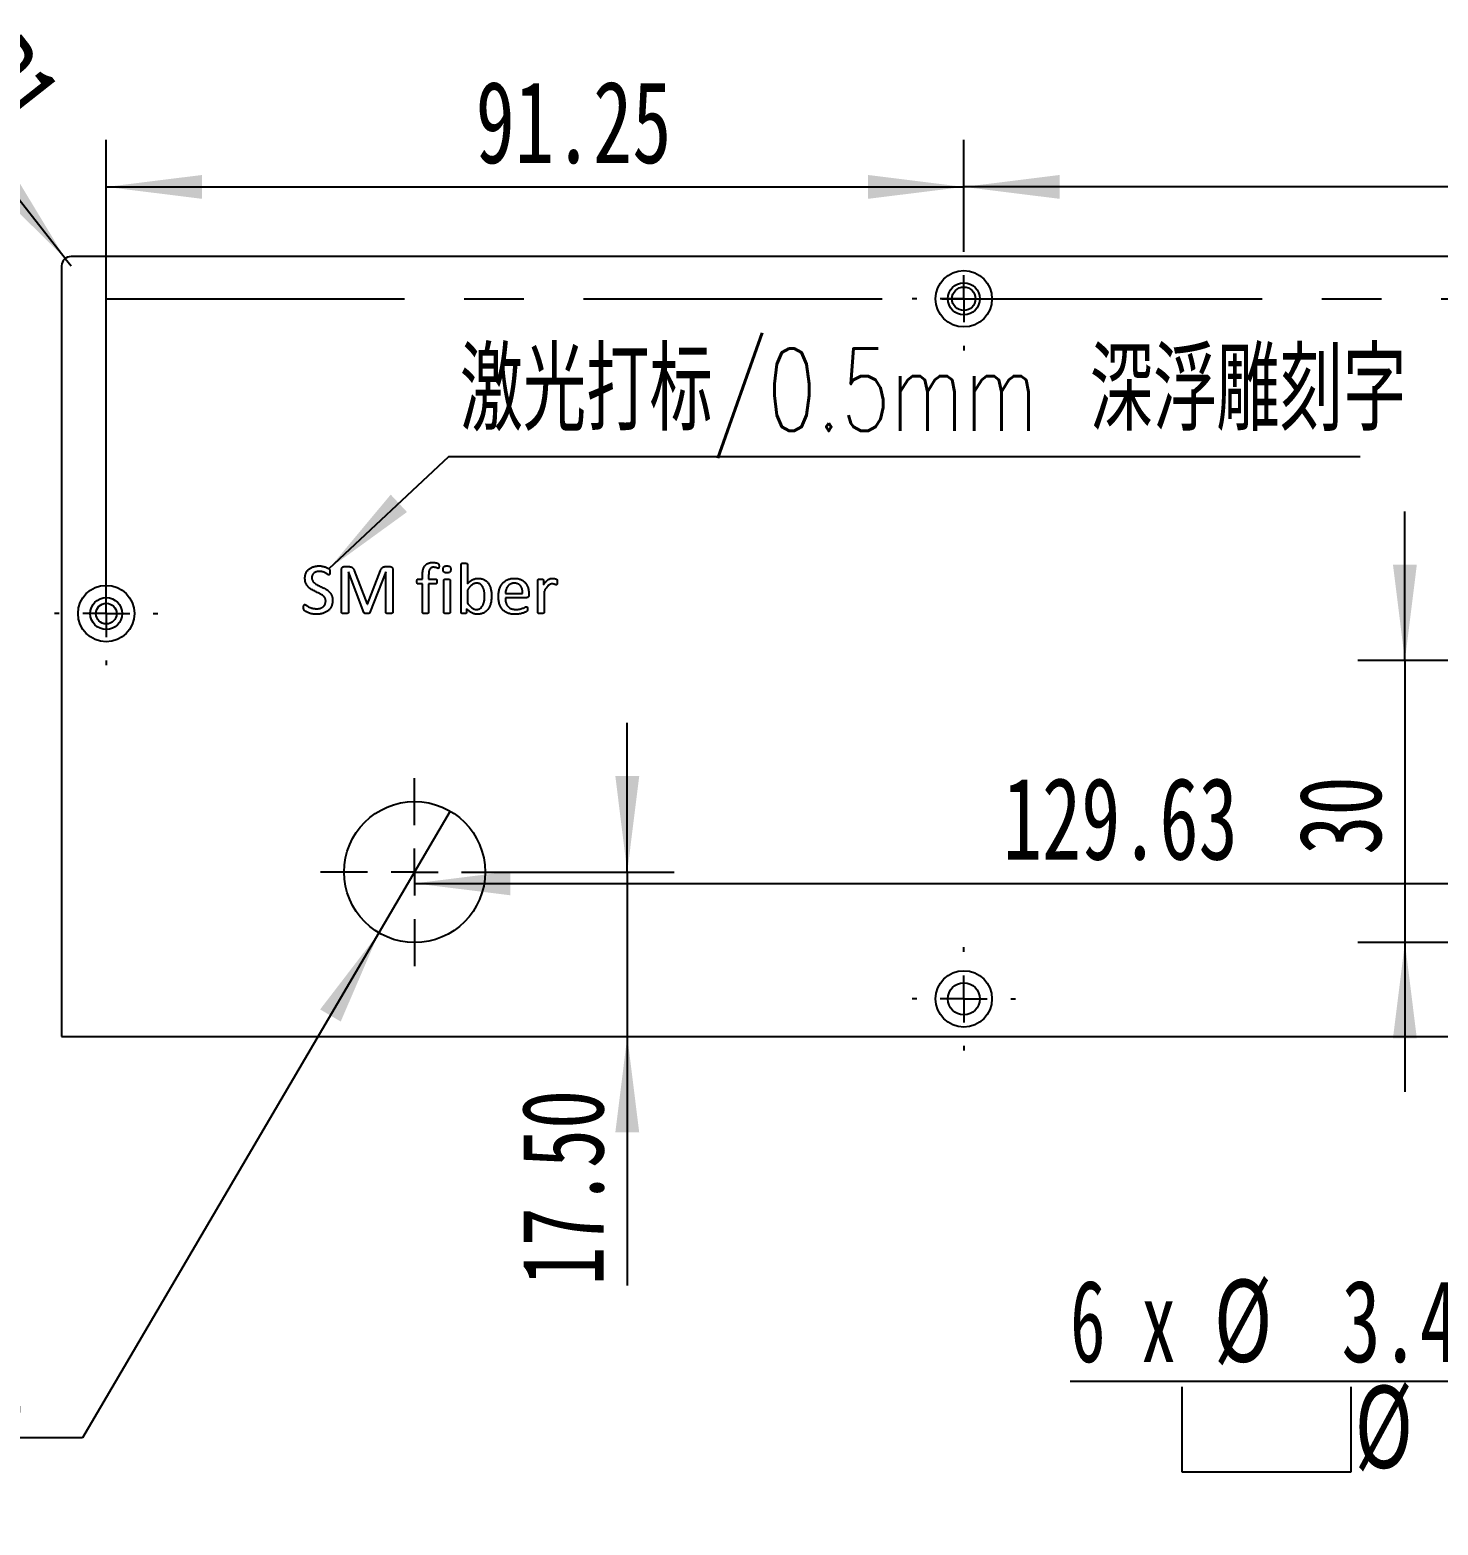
# Model space of a CAD drawing. Header units: millimetres. Extents: x 0 to 210, y 0 to 297.
# Drawn here: x 45.1 to 105, y 112.1 to 175.8 of the extents above; entities that cross this region are included whole.
import ezdxf

# ---------------------------------------------------------------- set-up
doc = ezdxf.new("R2010")
doc.units = ezdxf.units.MM
doc.linetypes.add('CENTERX2', pattern=[20.32, 12.7, -2.54, 2.54, -2.54])
doc.layers.add('图纸格式', color=7, linetype='Continuous')
doc.styles.add('SLDTEXTSTYLE0', font='TXT', dxfattribs={"width": 0.7, "bigfont": 'bigfont'})
doc.styles.add('SLDTEXTSTYLE5', font='TXT', dxfattribs={"width": 0.7})
doc.styles.add('SLDTEXTSTYLE7', font='TXT', dxfattribs={"width": 0.633333})
doc.dimstyles.new('SLDDIMSTYLE0', dxfattribs={"dimtxt": 3.5, "dimasz": 4.08, "dimexe": 0, "dimexo": 0.0625, "dimgap": 0.875, "dimtad": 0, "dimtih": 1, "dimtoh": 1, "dimlfac": 2.5, "dimrnd": 1e-09, "dimzin": 4, "dimdsep": 46, "dimtxsty": 'SLDTEXTSTYLE5', "dimblk1": 'NONE', "dimsah": 1, "dimcen": 0, "dimadec": 0, "dimazin": 1, "dimtfac": 1, "dimtmove": 0, "dimatfit": 3, "dimldrblk": 'NONE', "dimfxl": 0, "dimfrac": 2, "dimtolj": 1, "dimtzin": 12, "dimarcsym": 0})
doc.dimstyles.new('SLDDIMSTYLE1', dxfattribs={"dimtxt": 3.5, "dimasz": 4.08, "dimexe": 0, "dimexo": 0.0625, "dimgap": 0.875, "dimtad": 2, "dimlfac": 2.5, "dimrnd": 1e-09, "dimzin": 12, "dimdsep": 46, "dimtxsty": 'SLDTEXTSTYLE5', "dimsah": 1, "dimcen": 0.09, "dimadec": 0, "dimazin": 3, "dimtfac": 1, "dimtmove": 0, "dimatfit": 0, "dimfxl": 0, "dimfrac": 2, "dimtolj": 1, "dimtzin": 12, "dimarcsym": 0})
doc.dimstyles.new('SLDDIMSTYLE2', dxfattribs={"dimtxt": 3.5, "dimasz": 4.08, "dimexe": 0, "dimexo": 0.0625, "dimgap": 0.875, "dimtad": 2, "dimlfac": 2.5, "dimrnd": 1e-09, "dimzin": 12, "dimdsep": 46, "dimtxsty": 'SLDTEXTSTYLE5', "dimsah": 1, "dimcen": 0.09, "dimadec": 0, "dimazin": 3, "dimtfac": 1, "dimtofl": 0, "dimtmove": 0, "dimatfit": 3, "dimfxl": 0, "dimfrac": 2, "dimtolj": 1, "dimtzin": 12, "dimarcsym": 0})
doc.dimstyles.new('SLDDIMSTYLE3', dxfattribs={"dimtxt": 3.5, "dimasz": 4.08, "dimexe": 0, "dimexo": 0.0625, "dimgap": 0.875, "dimtad": 2, "dimlfac": 2.5, "dimrnd": 1e-09, "dimzin": 12, "dimdsep": 46, "dimtxsty": 'SLDTEXTSTYLE5', "dimsah": 1, "dimcen": 0, "dimadec": 0, "dimazin": 3, "dimtfac": 1, "dimtofl": 0, "dimtmove": 0, "dimatfit": 3, "dimfxl": 0, "dimfrac": 2, "dimtolj": 1, "dimtzin": 12, "dimarcsym": 0})
doc.dimstyles.new('SLDDIMSTYLE4', dxfattribs={"dimtxt": 3.5, "dimasz": 4.08, "dimexe": 0, "dimexo": 0.0625, "dimgap": 0.875, "dimtad": 2, "dimlfac": 2.5, "dimrnd": 1e-09, "dimzin": 4, "dimdsep": 46, "dimtxsty": 'SLDTEXTSTYLE5', "dimsah": 1, "dimcen": 0.09, "dimadec": 0, "dimazin": 1, "dimtfac": 1, "dimtmove": 0, "dimatfit": 0, "dimfxl": 0, "dimfrac": 2, "dimtolj": 1, "dimtzin": 12, "dimarcsym": 0})
doc.dimstyles.new('SLDDIMSTYLE5', dxfattribs={"dimtxt": 3.5, "dimasz": 4.08, "dimexe": 0, "dimexo": 0.0625, "dimgap": 0.875, "dimtad": 0, "dimtih": 1, "dimtoh": 1, "dimlfac": 2.5, "dimrnd": 1e-09, "dimzin": 12, "dimdsep": 46, "dimtxsty": 'SLDTEXTSTYLE5', "dimblk1": 'NONE', "dimsah": 1, "dimcen": 0, "dimadec": 0, "dimazin": 3, "dimtfac": 1, "dimtmove": 0, "dimatfit": 3, "dimldrblk": 'NONE', "dimfxl": 0, "dimfrac": 2, "dimtolj": 1, "dimtzin": 12, "dimarcsym": 0})

# ---------------------------------------------------------------- blocks, each defined once
blk = doc.blocks.new('SW_SYMBOL_HOLE_DEPTH')
at = {"layer": '图纸格式', "color": 0}
for p, q in [((0, 875), (800, 875)), ((400, 875), (400, 75)), ((100, 555), (400, 75)), ((700, 555), (400, 75))]:
    blk.add_line(p, q, dxfattribs=at)
blk = doc.blocks.new('SW_SYMBOL_HOLE_SPOT')
at = {"layer": '图纸格式', "color": 0}
for p, q in [((0, 875), (0, 75)), ((1600, 75), (1600, 875)), ((0, 75), (1600, 75))]:
    blk.add_line(p, q, dxfattribs=at)
blk = doc.blocks.new('_D')
at = {"layer": '图纸格式'}
for p, q in [((152.657, 135.14), (150.58, 133.938)), ((150.58, 133.938), (123.467, 118.254)), ((123.467, 118.254), (89.342, 118.254))]:
    blk.add_line(p, q, dxfattribs=at)
blk.add_solid([(150.58, 133.938), (146.794, 132.335), (147.303, 131.455)], dxfattribs=at)
at = {"layer": '图纸格式', "xscale": 0.004511737089201878, "yscale": 0.004511737089201878, "zscale": 0.004511737089201878}
for name, p in [('SW_SYMBOL_HOLE_DEPTH', (108.784, 118.589)), ('SW_SYMBOL_HOLE_SPOT', (94.092, 114.074)), ('SW_SYMBOL_HOLE_DEPTH', (110.164, 114.074))]:
    blk.add_blockref(name, p, dxfattribs=at)
at = {"layer": '图纸格式', "char_height": 3.5, "attachment_point": 1}
for s, insert, style in [('6 x', (89.342, 122.58), 'SLDTEXTSTYLE7'), ('%%c', (95.467, 122.595), 'SLDTEXTSTYLE5'), ('3.40', (100.895, 122.58), 'SLDTEXTSTYLE5'), ('19.75', (113.995, 122.58), 'SLDTEXTSTYLE5'), ('%%c', (101.456, 118.08), 'SLDTEXTSTYLE5'), ('6', (106.883, 118.066), 'SLDTEXTSTYLE5'), ('1', (115.375, 118.066), 'SLDTEXTSTYLE5')]:
    blk.add_mtext(s, dxfattribs=dict(at, insert=insert, style=style))
blk = doc.blocks.new('_None')
blk = doc.blocks.new('_D_1')
at = {"layer": '图纸格式'}
for p, q in [((103.594, 148.939), (103.594, 155.289)), ((114.095, 148.939), (101.594, 148.939)), ((103.594, 148.939), (103.594, 136.939)), ((114.095, 136.939), (101.594, 136.939)), ((103.594, 136.939), (103.594, 130.589))]:
    blk.add_line(p, q, dxfattribs=at)
for points in [[(103.594, 148.939), (104.102, 153.019), (103.086, 153.019)], [(103.594, 136.939), (103.086, 132.859), (104.102, 132.859)]]:
    blk.add_solid(points, dxfattribs=at)
at = {"layer": '图纸格式', "insert": (99.082, 140.678), "char_height": 3.5, "attachment_point": 1, "rotation": 90, "style": 'SLDTEXTSTYLE5'}
blk.add_mtext('30', dxfattribs=at)
blk = doc.blocks.new('_D_5')
at = {"layer": '图纸格式'}
for p, q in [((70.495, 139.939), (70.495, 146.289)), ((65.443, 139.939), (72.495, 139.939)), ((70.495, 139.939), (70.495, 132.939)), ((70.495, 132.939), (70.495, 122.336))]:
    blk.add_line(p, q, dxfattribs=at)
for points in [[(70.495, 139.939), (71.003, 144.019), (69.987, 144.019)], [(70.495, 132.939), (69.987, 128.859), (71.003, 128.859)]]:
    blk.add_solid(points, dxfattribs=at)
at = {"layer": '图纸格式', "insert": (65.983, 122.336), "char_height": 3.5, "attachment_point": 1, "rotation": 90, "style": 'SLDTEXTSTYLE5'}
blk.add_mtext('17.50', dxfattribs=at)
blk = doc.blocks.new('_D_6')
at = {"layer": '图纸格式'}
for p, q in [((62.962, 142.526), (59.925, 137.351)), ((59.925, 137.351), (47.313, 115.86)), ((47.313, 115.86), (30.887, 115.86))]:
    blk.add_line(p, q, dxfattribs=at)
blk.add_solid([(59.925, 137.351), (57.422, 134.09), (58.298, 133.575)], dxfattribs=at)
at = {"layer": '图纸格式', "char_height": 3.5, "attachment_point": 1}
for s, insert, style in [('贯穿', (39.387, 119.33), 'SLDTEXTSTYLE0'), ('%%c', (30.887, 119.345), 'SLDTEXTSTYLE5'), ('15', (35.002, 119.33), 'SLDTEXTSTYLE5')]:
    blk.add_mtext(s, dxfattribs=dict(at, insert=insert, style=style))
blk = doc.blocks.new('_D_7')
at = {"layer": '图纸格式'}
blk.add_line((61.443, 139.456), (113.295, 139.456), dxfattribs=at)
for points in [[(61.443, 139.456), (65.523, 138.948), (65.523, 139.964)], [(113.295, 139.456), (109.215, 139.964), (109.215, 138.948)]]:
    blk.add_solid(points, dxfattribs=at)
at = {"layer": '图纸格式', "insert": (86.48, 143.968), "char_height": 3.5, "attachment_point": 1, "style": 'SLDTEXTSTYLE5'}
blk.add_mtext('129.63', dxfattribs=at)
blk = doc.blocks.new('_D_9')
at = {"layer": '图纸格式'}
for p, q in [((84.819, 166.539), (84.819, 171.1)), ((151.619, 166.539), (151.619, 171.1)), ((151.619, 169.1), (84.819, 169.1))]:
    blk.add_line(p, q, dxfattribs=at)
for points in [[(84.819, 169.1), (88.899, 168.592), (88.899, 169.608)], [(151.619, 169.1), (147.539, 169.608), (147.539, 168.592)]]:
    blk.add_solid(points, dxfattribs=at)
at = {"layer": '图纸格式', "insert": (108.928, 173.612), "char_height": 3.5, "attachment_point": 1, "style": 'SLDTEXTSTYLE5'}
blk.add_mtext('167', dxfattribs=at)
blk = doc.blocks.new('_D_10')
at = {"layer": '图纸格式'}
for p, q in [((48.318, 153.139), (48.318, 171.1)), ((84.819, 166.539), (84.819, 171.1)), ((48.318, 169.1), (84.819, 169.1))]:
    blk.add_line(p, q, dxfattribs=at)
for points in [[(48.318, 169.1), (52.398, 168.592), (52.398, 169.608)], [(84.819, 169.1), (80.739, 169.608), (80.739, 168.592)]]:
    blk.add_solid(points, dxfattribs=at)
at = {"layer": '图纸格式', "insert": (64.04, 173.612), "char_height": 3.5, "attachment_point": 1, "style": 'SLDTEXTSTYLE5'}
blk.add_mtext('91.25', dxfattribs=at)
blk = doc.blocks.new('_D_11')
at = {"layer": '图纸格式'}
for q in [(41.068, 173.037), (46.818, 165.739)]:
    blk.add_line((46.571, 166.053), q, dxfattribs=at)
blk.add_solid([(46.571, 166.053), (44.445, 169.572), (43.647, 168.943)], dxfattribs=at)
at = {"layer": '图纸格式', "insert": (44.553, 175.783), "char_height": 3.5, "attachment_point": 1, "rotation": 308.23522, "style": 'SLDTEXTSTYLE5'}
blk.add_mtext('R1', dxfattribs=at)
blk = doc.blocks.new('SW_NOTE_0_1')
at = {"layer": '图纸格式', "color": 0}
blk.add_line((38.808, 0), (0, 0), dxfattribs=at)
at = {"layer": '图纸格式', "color": 0, "insert": (0.474, 4.612), "char_height": 3.5, "attachment_point": 1, "style": 'SLDTEXTSTYLE0'}
blk.add_mtext('激光打标/0.5mm 深浮雕刻字', dxfattribs=at)
blk = doc.blocks.new('SW_CENTERMARKSYMBOL_2')
at = {"layer": '图纸格式', "color": 0}
for p, q in [((0, 2), (0, 2.2)), ((0, 0), (0, 1)), ((-2, 0), (-2.2, 0)), ((0, 0), (-1, 0)), ((0, 0), (0, -1)), ((0, 0), (1, 0)), ((2, 0), (2.2, 0)), ((0, -2), (0, -2.2))]:
    blk.add_line(p, q, dxfattribs=at)
blk = doc.blocks.new('SW_CENTERMARKSYMBOL_3')
at = {"layer": '图纸格式', "color": 0}
for p, q in [((0, 2), (0, 2.2)), ((0, 0), (0, 1)), ((-2, 0), (-2.2, 0)), ((0, 0), (-1, 0)), ((0, 0), (0, -1)), ((0, 0), (1, 0)), ((2, 0), (2.2, 0)), ((0, -2), (0, -2.2))]:
    blk.add_line(p, q, dxfattribs=at)
blk = doc.blocks.new('SW_CENTERMARKSYMBOL_4')
at = {"layer": '图纸格式', "color": 0}
for p, q in [((0, 2), (0, 4)), ((0, 0), (0, 1)), ((-2, 0), (-4, 0)), ((0, 0), (-1, 0)), ((0, 0), (0, -1)), ((0, 0), (1, 0)), ((2, 0), (4, 0)), ((0, -2), (0, -4))]:
    blk.add_line(p, q, dxfattribs=at)
blk = doc.blocks.new('SW_CENTERMARKSYMBOL_6')
at = {"layer": '图纸格式', "color": 0}
for p, q in [((0, 2), (0, 2.2)), ((0, 0), (0, 1)), ((-2, 0), (-2.2, 0)), ((0, 0), (-1, 0)), ((0, 0), (0, -1)), ((0, 0), (1, 0)), ((2, 0), (2.2, 0)), ((0, -2), (0, -2.2))]:
    blk.add_line(p, q, dxfattribs=at)

msp = doc.modelspace()

# ---------------------------------------------------------------- linework, layer by layer
at = {"color": 7, "linetype": 'Continuous', "lineweight": 25}
for p, q in [((189.6192, 166.1387), (46.8183, 166.1387)), ((46.4183, 165.7387), (46.4183, 132.9387)), ((58.335, 150.9878), (58.335, 152.8187)), ((58.4527, 152.9387), (58.6255, 152.9387)), ((58.8727, 152.7769), (59.4233, 151.3357)), ((59.4311, 151.3357), (59.9908, 152.7723)), ((60.2086, 152.9387), (60.3902, 152.9387)), ((60.5115, 152.8187), (60.5115, 150.9878)), ((63.4233, 150.9865), (63.4233, 153.0366)), ((63.688, 153.0366), (63.688, 152.2098)), ((58.6291, 152.7218), (58.6291, 150.9878)), ((58.631, 152.7218), (58.6291, 152.7218)), ((59.2835, 150.98), (58.631, 152.7218)), ((60.2142, 152.7218), (59.5441, 150.98)), ((60.2174, 152.7218), (60.2142, 152.7218)), ((60.2174, 150.9878), (60.2174, 152.7218)), ((61.5882, 152.4093), (61.7762, 152.4093)), ((61.7762, 152.2034), (61.5882, 152.2034)), ((61.7762, 152.4093), (61.7762, 152.5554)), ((61.7762, 150.9865), (61.7762, 152.2034)), ((62.0409, 152.5664), (62.0409, 152.4093)), ((62.0409, 152.4093), (62.3442, 152.4093)), ((62.0409, 152.2034), (62.0409, 150.9865)), ((62.3442, 152.2034), (62.0409, 152.2034)), ((62.688, 150.986), (62.688, 152.3619)), ((62.9527, 152.3619), (62.9527, 150.986)), ((66.688, 150.986), (66.688, 152.3619)), ((66.9269, 152.3619), (66.9269, 152.1616)), ((63.688, 151.9469), (63.688, 151.3918)), ((65.3056, 151.7916), (66.0409, 151.7916)), ((66.2077, 151.6151), (65.3056, 151.6151)), ((66.3056, 151.7741), (66.3056, 151.7273)), ((66.9527, 151.8909), (66.9527, 150.986)), ((59.4233, 151.3357), (59.4311, 151.3357)), ((63.6576, 151.1473), (63.6576, 150.9846)), ((46.4183, 132.9387), (190.0192, 132.9387))]:
    msp.add_line(p, q, dxfattribs=at)
at = {"color": 7, "linetype": 'CENTERX2'}
for p, q in [((48.3183, 150.9387), (48.3183, 164.3387)), ((48.3183, 164.3387), (84.8187, 164.3387)), ((84.8187, 164.3387), (151.6187, 164.3387))]:
    msp.add_line(p, q, dxfattribs=at)
at = {"color": 7, "linetype": 'Continuous', "lineweight": 25}
for centre, radius in [((84.8187, 164.3387), 1.2), ((84.8187, 164.3387), 0.68), ((48.3183, 150.9387), 1.2), ((48.3183, 150.9387), 0.68), ((61.4433, 139.9387), 3), ((84.8187, 134.5387), 1.2), ((84.8187, 134.5387), 0.68)]:
    msp.add_circle(centre, radius, dxfattribs=at)
at = {"color": 7, "linetype": 'Continuous'}
for centre, radius in [((84.8187, 164.3387), 0.5), ((48.3183, 150.9387), 0.439)]:
    msp.add_circle(centre, radius, dxfattribs=at)
at = {"color": 7, "linetype": 'Continuous', "lineweight": 25}
msp.add_arc((46.8183, 165.7387), 0.4, 90, 180, dxfattribs=at)
for points, knots in [([(56.7762, 152.4442), (56.7766, 152.4644), (56.7775, 152.5041), (56.7868, 152.5617), (56.8001, 152.6164), (56.8203, 152.6672), (56.8449, 152.7146), (56.8745, 152.758), (56.9084, 152.7975), (56.9466, 152.833), (56.9893, 152.8641), (57.0352, 152.892), (57.0854, 152.9148), (57.1386, 152.9342), (57.1953, 152.9492), (57.2542, 152.9602), (57.3156, 152.9667), (57.3571, 152.9676), (57.3782, 152.9681)], [0, 0, 0, 0, 0.0675368, 0.13216, 0.1943902, 0.2547559, 0.3141971, 0.3723205, 0.4295882, 0.4874549, 0.5459279, 0.6055336, 0.6663627, 0.7294186, 0.7945091, 0.8615743, 0.9294199, 1, 1, 1, 1]), ([(57.3782, 152.9681), (57.4003, 152.9674), (57.4448, 152.9661), (57.5109, 152.9565), (57.5751, 152.9425), (57.6357, 152.924), (57.6912, 152.903), (57.7329, 152.8826), (57.7618, 152.8665), (57.7788, 152.8555), (57.7919, 152.8459), (57.8035, 152.8354), (57.8136, 152.8246), (57.8212, 152.8126), (57.8258, 152.8012), (57.8289, 152.7885), (57.8318, 152.7732), (57.8333, 152.7546), (57.8349, 152.7317), (57.835, 152.715), (57.835, 152.7057)], [0, 0, 0, 0, 0.1122329, 0.2261807, 0.3385674, 0.4459407, 0.5477188, 0.6403313, 0.6814655, 0.715798, 0.7430446, 0.7639913, 0.7954113, 0.8174436, 0.8359478, 0.8576616, 0.8837725, 0.9150668, 0.9525066, 1, 1, 1, 1]), ([(58.335, 152.8187), (58.3354, 152.8287), (58.336, 152.8475), (58.3431, 152.8733), (58.354, 152.8952), (58.3709, 152.9112), (58.3896, 152.9234), (58.4097, 152.9324), (58.431, 152.9375), (58.4454, 152.9383), (58.4527, 152.9387)], [0, 0, 0, 0, 0.15774776, 0.29569418, 0.41910094, 0.53887197, 0.65766125, 0.77141478, 0.88586108, 1, 1, 1, 1]), ([(58.6255, 152.9387), (58.6422, 152.9383), (58.6734, 152.9376), (58.7173, 152.9307), (58.7556, 152.9191), (58.7884, 152.9011), (58.8168, 152.8786), (58.839, 152.8492), (58.858, 152.8152), (58.8677, 152.7901), (58.8727, 152.7769)], [0, 0, 0, 0, 0.1559391, 0.2905661, 0.4135046, 0.5273339, 0.6380431, 0.7489736, 0.8686287, 1, 1, 1, 1]), ([(59.9908, 152.7723), (59.997, 152.7867), (60.0085, 152.8138), (60.0292, 152.8501), (60.0518, 152.8798), (60.077, 152.9028), (60.1049, 152.92), (60.1361, 152.931), (60.171, 152.9375), (60.1956, 152.9383), (60.2086, 152.9387)], [0, 0, 0, 0, 0.1582993, 0.2979923, 0.4218037, 0.5349197, 0.642138, 0.7510818, 0.867913, 1, 1, 1, 1]), ([(60.3902, 152.9387), (60.3983, 152.9383), (60.4143, 152.9375), (60.4373, 152.9325), (60.4584, 152.924), (60.4762, 152.9106), (60.4915, 152.8939), (60.5021, 152.8725), (60.5109, 152.8474), (60.5113, 152.8288), (60.5115, 152.8187)], [0, 0, 0, 0, 0.12642506, 0.24819988, 0.36438732, 0.47666192, 0.59123114, 0.71254045, 0.84493334, 1, 1, 1, 1]), ([(61.7762, 152.5554), (61.7765, 152.5792), (61.7772, 152.625), (61.7824, 152.6913), (61.7903, 152.7525), (61.8022, 152.8084), (61.8178, 152.8594), (61.8371, 152.9054), (61.8595, 152.9471), (61.8865, 152.9834), (61.9165, 153.0158), (61.9508, 153.0428), (61.9885, 153.0656), (62.0297, 153.084), (62.0747, 153.0983), (62.1236, 153.1082), (62.1762, 153.1143), (62.2124, 153.1148), (62.2312, 153.1151)], [0, 0, 0, 0, 0.0857008, 0.165525, 0.2397075, 0.3081136, 0.3717514, 0.4317009, 0.4878562, 0.542026, 0.5944212, 0.6467318, 0.699057, 0.7529895, 0.8092751, 0.8691125, 0.9325314, 1, 1, 1, 1]), ([(62.2505, 152.9093), (62.2326, 152.9086), (62.199, 152.9073), (62.1525, 152.8924), (62.1144, 152.8664), (62.09, 152.8363), (62.0752, 152.8073), (62.0656, 152.7822), (62.0573, 152.7542), (62.0509, 152.7232), (62.0464, 152.6889), (62.0435, 152.6512), (62.0409, 152.61), (62.0409, 152.5813), (62.0409, 152.5664)], [0, 0, 0, 0, 0.1162007, 0.2181414, 0.313645, 0.4129376, 0.4669511, 0.5247765, 0.5882514, 0.6565636, 0.731089, 0.813225, 0.9031861, 1, 1, 1, 1]), ([(62.2312, 153.1151), (62.2493, 153.1148), (62.2851, 153.1142), (62.3359, 153.1057), (62.3803, 153.0966), (62.4148, 153.0855), (62.4388, 153.0753), (62.4546, 153.065), (62.4643, 153.0534), (62.4717, 153.0404), (62.4773, 153.0244), (62.4801, 153.0052), (62.482, 152.9827), (62.4821, 152.9664), (62.4821, 152.9575)], [0, 0, 0, 0, 0.1572104, 0.3106333, 0.4469262, 0.5504783, 0.6249484, 0.6736927, 0.7123862, 0.7553128, 0.8033062, 0.8586708, 0.9227849, 1, 1, 1, 1]), ([(62.4462, 152.8642), (62.4422, 152.8647), (62.4329, 152.8658), (62.418, 152.8714), (62.4002, 152.8792), (62.3785, 152.8867), (62.3531, 152.8954), (62.3232, 152.9025), (62.2885, 152.9085), (62.2637, 152.909), (62.2505, 152.9093)], [0, 0, 0, 0, 0.0597748, 0.1388168, 0.2346044, 0.3481738, 0.4796729, 0.6317812, 0.8043711, 1, 1, 1, 1]), ([(62.4821, 152.9575), (62.4819, 152.9489), (62.4816, 152.9334), (62.4794, 152.9126), (62.476, 152.8963), (62.4726, 152.8837), (62.4685, 152.8739), (62.4625, 152.8676), (62.4546, 152.8646), (62.4492, 152.8644), (62.4462, 152.8642)], [0, 0, 0, 0, 0.233662, 0.4224612, 0.5672106, 0.6886393, 0.7763059, 0.8529682, 0.9203346, 1, 1, 1, 1]), ([(62.6585, 152.8196), (62.6589, 152.8328), (62.6597, 152.8571), (62.6659, 152.8905), (62.6765, 152.9174), (62.6928, 152.9381), (62.7156, 152.9524), (62.7448, 152.9614), (62.7809, 152.9675), (62.8073, 152.9679), (62.8217, 152.9681)], [0, 0, 0, 0, 0.1523232, 0.2802837, 0.3896417, 0.4827042, 0.5798111, 0.6955582, 0.8336375, 1, 1, 1, 1]), ([(62.8189, 152.674), (62.8046, 152.6742), (62.7785, 152.6745), (62.7431, 152.6807), (62.7143, 152.6892), (62.6917, 152.703), (62.6763, 152.7236), (62.6658, 152.7499), (62.6597, 152.7826), (62.6589, 152.8066), (62.6585, 152.8196)], [0, 0, 0, 0, 0.1673973, 0.3060538, 0.4214962, 0.5177687, 0.6112981, 0.718505, 0.8468795, 1, 1, 1, 1]), ([(62.9821, 152.8224), (62.9817, 152.8092), (62.9809, 152.7849), (62.9748, 152.7515), (62.9642, 152.7247), (62.9479, 152.7039), (62.925, 152.6896), (62.8958, 152.6806), (62.8598, 152.6746), (62.8334, 152.6742), (62.8189, 152.674)], [0, 0, 0, 0, 0.1523232, 0.2802837, 0.3896417, 0.4827042, 0.5798111, 0.6955582, 0.8336375, 1, 1, 1, 1]), ([(62.8217, 152.9681), (62.836, 152.9679), (62.8621, 152.9674), (62.8977, 152.9615), (62.9262, 152.9523), (62.9488, 152.9387), (62.9644, 152.9183), (62.9755, 152.8923), (62.9807, 152.8594), (62.9816, 152.8354), (62.9821, 152.8224)], [0, 0, 0, 0, 0.16747638, 0.30619834, 0.42226843, 0.51858642, 0.61074827, 0.71871274, 0.84680722, 1, 1, 1, 1]), ([(63.4233, 153.0366), (63.4235, 153.0404), (63.424, 153.0479), (63.4282, 153.0587), (63.437, 153.0677), (63.4506, 153.0743), (63.4687, 153.0797), (63.4922, 153.083), (63.5214, 153.0852), (63.5429, 153.0856), (63.5547, 153.0857)], [0, 0, 0, 0, 0.0746858, 0.14519044, 0.21862891, 0.31284803, 0.43388012, 0.58407407, 0.77152925, 1, 1, 1, 1]), ([(63.5547, 153.0857), (63.5669, 153.0856), (63.5889, 153.0853), (63.6185, 153.0829), (63.6418, 153.0799), (63.6595, 153.0741), (63.6729, 153.0676), (63.6819, 153.0586), (63.6874, 153.0481), (63.6878, 153.0404), (63.688, 153.0366)], [0, 0, 0, 0, 0.2355387, 0.4215506, 0.5705881, 0.6850751, 0.7785687, 0.8534933, 0.9258892, 1, 1, 1, 1]), ([(57.6585, 151.4704), (57.6581, 151.484), (57.6573, 151.5106), (57.6505, 151.5489), (57.6383, 151.584), (57.6215, 151.6159), (57.6012, 151.6455), (57.5773, 151.6727), (57.5509, 151.6985), (57.5103, 151.7301), (57.4543, 151.7679), (57.3785, 151.8056), (57.2992, 151.8442), (57.2167, 151.8816), (57.1353, 151.9236), (57.0551, 151.9679), (56.9803, 152.0201), (56.9244, 152.0708), (56.8851, 152.116), (56.8586, 152.1529), (56.8347, 152.1923), (56.8138, 152.2349), (56.7965, 152.2811), (56.7849, 152.3317), (56.7773, 152.3865), (56.7766, 152.4245), (56.7762, 152.4442)], [0, 0, 0, 0, 0.0291637, 0.0567583, 0.0827283, 0.1081906, 0.1336002, 0.159115, 0.1854919, 0.2122656, 0.268887, 0.3294719, 0.3926852, 0.4573755, 0.52278, 0.5882761, 0.6530847, 0.7169952, 0.7490039, 0.7808753, 0.8137551, 0.847262, 0.8821462, 0.9188078, 0.9580908, 1, 1, 1, 1]), ([(57.3846, 152.7328), (57.3718, 152.7325), (57.3467, 152.7319), (57.3104, 152.7285), (57.2768, 152.7214), (57.2364, 152.7096), (57.1919, 152.6894), (57.1468, 152.6573), (57.1124, 152.6175), (57.0878, 152.5721), (57.0734, 152.5216), (57.0713, 152.4867), (57.0703, 152.469)], [0, 0, 0, 0, 0.08357929, 0.16253529, 0.23663995, 0.30616681, 0.43520363, 0.55195493, 0.66261491, 0.77339991, 0.88512695, 1, 1, 1, 1]), ([(57.0703, 152.469), (57.0707, 152.4555), (57.0715, 152.4294), (57.0784, 152.3915), (57.0906, 152.3568), (57.1068, 152.3247), (57.1273, 152.2953), (57.1512, 152.268), (57.1775, 152.2418), (57.2181, 152.2095), (57.2746, 152.1719), (57.3497, 152.1323), (57.4297, 152.095), (57.511, 152.0553), (57.5929, 152.0148), (57.6725, 151.9695), (57.7488, 151.9199), (57.8043, 151.8687), (57.8444, 151.8242), (57.8711, 151.7877), (57.8946, 151.7483), (57.9155, 151.7061), (57.9323, 151.6601), (57.944, 151.6101), (57.9516, 151.5562), (57.9523, 151.519), (57.9527, 151.4998)], [0, 0, 0, 0, 0.0289316, 0.055971, 0.0820262, 0.1074218, 0.1329148, 0.1585133, 0.1852058, 0.212273, 0.2695355, 0.3303377, 0.3940541, 0.4586472, 0.5241175, 0.5898284, 0.6548305, 0.7187293, 0.7508128, 0.7829819, 0.815519, 0.8491359, 0.8837133, 0.9201759, 0.9589373, 1, 1, 1, 1]), ([(57.795, 152.5857), (57.7919, 152.5861), (57.7847, 152.5869), (57.7729, 152.5914), (57.7589, 152.5986), (57.736, 152.6122), (57.7028, 152.6334), (57.6567, 152.66), (57.6018, 152.687), (57.5499, 152.7067), (57.5038, 152.7202), (57.4659, 152.7273), (57.426, 152.7322), (57.3986, 152.7326), (57.3846, 152.7328)], [0, 0, 0, 0, 0.0210107, 0.0495949, 0.0844411, 0.1277402, 0.2303771, 0.351378, 0.4889112, 0.6444326, 0.7276299, 0.8144272, 0.9054077, 1, 1, 1, 1]), ([(57.835, 152.7057), (57.835, 152.6965), (57.8349, 152.6791), (57.833, 152.6549), (57.8305, 152.6339), (57.8263, 152.6168), (57.8219, 152.6026), (57.8142, 152.5932), (57.8054, 152.5866), (57.7985, 152.586), (57.795, 152.5857)], [0, 0, 0, 0, 0.2012142, 0.3794341, 0.5316591, 0.662602, 0.7666022, 0.8524836, 0.9250223, 1, 1, 1, 1]), ([(61.5409, 152.3054), (61.5412, 152.3141), (61.5417, 152.3302), (61.5428, 152.3525), (61.5473, 152.3706), (61.5521, 152.3854), (61.5587, 152.3966), (61.5672, 152.4042), (61.5773, 152.4085), (61.5845, 152.409), (61.5882, 152.4093)], [0, 0, 0, 0, 0.2065532, 0.3809883, 0.5259392, 0.6450644, 0.7475602, 0.8296655, 0.9124073, 1, 1, 1, 1]), ([(61.5882, 152.2034), (61.5845, 152.2036), (61.5772, 152.204), (61.5672, 152.2089), (61.559, 152.2169), (61.5519, 152.2278), (61.5473, 152.2423), (61.5436, 152.2602), (61.5415, 152.2816), (61.5411, 152.2971), (61.5409, 152.3054)], [0, 0, 0, 0, 0.0891581, 0.1748978, 0.2609538, 0.3621744, 0.4834286, 0.6265761, 0.8008068, 1, 1, 1, 1]), ([(62.3442, 152.4093), (62.3479, 152.409), (62.355, 152.4086), (62.3648, 152.4041), (62.3733, 152.3965), (62.3803, 152.3854), (62.3863, 152.3707), (62.3908, 152.3525), (62.3934, 152.3303), (62.3937, 152.3141), (62.3938, 152.3054)], [0, 0, 0, 0, 0.087342, 0.1665407, 0.2484111, 0.3525726, 0.473963, 0.6193538, 0.7940379, 1, 1, 1, 1]), ([(62.3938, 152.3054), (62.3936, 152.2971), (62.3932, 152.2816), (62.3914, 152.2601), (62.3866, 152.2422), (62.3796, 152.2246), (62.3665, 152.2072), (62.3514, 152.2046), (62.3442, 152.2034)], [0, 0, 0, 0, 0.1987887, 0.3726656, 0.5172175, 0.6408804, 0.8312179, 1, 1, 1, 1]), ([(62.688, 152.3619), (62.6882, 152.3653), (62.6888, 152.3722), (62.6931, 152.3823), (62.7017, 152.3912), (62.7153, 152.3978), (62.7334, 152.4032), (62.7569, 152.4065), (62.7861, 152.4088), (62.8076, 152.4091), (62.8194, 152.4093)], [0, 0, 0, 0, 0.0666297, 0.135191, 0.2094886, 0.3048099, 0.4272578, 0.5792087, 0.7688566, 1, 1, 1, 1]), ([(62.8194, 152.4093), (62.8317, 152.4091), (62.8536, 152.4088), (62.8832, 152.4065), (62.9065, 152.4034), (62.9242, 152.3976), (62.9376, 152.3911), (62.9465, 152.3822), (62.952, 152.3725), (62.9524, 152.3654), (62.9527, 152.3619)], [0, 0, 0, 0, 0.2382497, 0.4264025, 0.5771554, 0.6929601, 0.7875298, 0.8633167, 0.9338956, 1, 1, 1, 1]), ([(63.688, 152.2098), (63.708, 152.2296), (63.7462, 152.2673), (63.8059, 152.316), (63.8642, 152.3552), (63.9207, 152.3874), (63.9771, 152.4109), (64.0338, 152.4275), (64.0922, 152.4368), (64.1319, 152.438), (64.1521, 152.4387)], [0, 0, 0, 0, 0.15868823, 0.30221864, 0.43337403, 0.55389902, 0.66800373, 0.77669745, 0.88593445, 1, 1, 1, 1]), ([(64.0878, 152.2328), (64.0719, 152.2321), (64.0399, 152.2306), (63.992, 152.2191), (63.9439, 152.1993), (63.8959, 152.169), (63.8467, 152.1293), (63.8052, 152.0896), (63.7712, 152.0525), (63.744, 152.0207), (63.716, 151.9853), (63.6975, 151.96), (63.688, 151.9469)], [0, 0, 0, 0, 0.0930161, 0.1882372, 0.2875544, 0.3975013, 0.5205377, 0.6587271, 0.7345552, 0.8162946, 0.9047407, 1, 1, 1, 1]), ([(64.4233, 151.662), (64.4224, 151.698), (64.4209, 151.7691), (64.4106, 151.8566), (64.3988, 151.9239), (64.3863, 151.9712), (64.3712, 152.0155), (64.3534, 152.0567), (64.3322, 152.0945), (64.3079, 152.1287), (64.28, 152.1588), (64.2493, 152.1853), (64.2149, 152.2069), (64.1761, 152.2222), (64.1332, 152.2309), (64.1033, 152.2321), (64.0878, 152.2328)], [0, 0, 0, 0, 0.14582127, 0.28749548, 0.35621049, 0.42223467, 0.48517931, 0.54543065, 0.60372962, 0.66016884, 0.71501888, 0.76956315, 0.8235904, 0.87897407, 0.93722356, 1, 1, 1, 1]), ([(64.1521, 152.4387), (64.1767, 152.4381), (64.2241, 152.4369), (64.2924, 152.425), (64.3553, 152.4065), (64.4125, 152.3799), (64.464, 152.347), (64.511, 152.3091), (64.5525, 152.2656), (64.5888, 152.2169), (64.6207, 152.164), (64.6472, 152.1064), (64.6701, 152.0447), (64.6868, 151.9786), (64.7008, 151.9099), (64.7102, 151.8388), (64.7165, 151.766), (64.7171, 151.7167), (64.7174, 151.6919)], [0, 0, 0, 0, 0.0695386, 0.1342637, 0.1959221, 0.2547676, 0.3123294, 0.3688008, 0.4252905, 0.4823279, 0.5405424, 0.5999646, 0.6618974, 0.7265438, 0.7929444, 0.8604105, 0.9296586, 1, 1, 1, 1]), ([(65.0115, 151.6671), (65.0119, 151.6962), (65.0126, 151.7531), (65.0226, 151.8361), (65.036, 151.9149), (65.0571, 151.9887), (65.0831, 152.0577), (65.1145, 152.1215), (65.1507, 152.1801), (65.1924, 152.233), (65.239, 152.28), (65.2902, 152.3216), (65.3462, 152.3572), (65.4067, 152.3866), (65.4713, 152.4104), (65.54, 152.4264), (65.6121, 152.4371), (65.6614, 152.4381), (65.6866, 152.4387)], [0, 0, 0, 0, 0.0754355, 0.1473046, 0.2162688, 0.2822252, 0.3459027, 0.4069528, 0.4663052, 0.5239428, 0.5809057, 0.6376137, 0.6945281, 0.7523852, 0.8115131, 0.8723422, 0.9348605, 1, 1, 1, 1]), ([(65.6838, 152.2328), (65.6689, 152.2324), (65.6399, 152.2315), (65.5979, 152.2246), (65.5587, 152.213), (65.5225, 152.197), (65.4893, 152.1767), (65.4582, 152.1545), (65.4306, 152.1284), (65.4056, 152.0998), (65.3835, 152.0684), (65.3642, 152.0343), (65.3476, 151.9976), (65.3288, 151.9457), (65.3119, 151.8768), (65.3077, 151.8202), (65.3056, 151.7916)], [0, 0, 0, 0, 0.0688725, 0.13427, 0.1964151, 0.2576843, 0.3171502, 0.3760085, 0.4342053, 0.4925057, 0.5515261, 0.6118609, 0.6734207, 0.7375762, 0.8674239, 1, 1, 1, 1]), ([(66.0409, 151.7916), (66.0409, 151.8083), (66.041, 151.8408), (66.0379, 151.8883), (66.0313, 151.9331), (66.0226, 151.9752), (66.0099, 152.0144), (65.9943, 152.0507), (65.9759, 152.0844), (65.9547, 152.1153), (65.9309, 152.1433), (65.9035, 152.167), (65.8738, 152.1877), (65.8411, 152.2041), (65.8057, 152.2172), (65.7675, 152.2261), (65.7266, 152.2318), (65.6984, 152.2325), (65.6838, 152.2328)], [0, 0, 0, 0, 0.077378, 0.1506623, 0.2202322, 0.2870647, 0.3496975, 0.4107496, 0.4698388, 0.52753, 0.5838913, 0.6397181, 0.69485, 0.7513587, 0.8088529, 0.8694577, 0.9325035, 1, 1, 1, 1]), ([(65.6866, 152.4387), (65.7133, 152.4382), (65.7647, 152.4372), (65.8387, 152.4267), (65.9068, 152.4107), (65.9683, 152.3867), (66.0244, 152.3582), (66.075, 152.3245), (66.1208, 152.2866), (66.1607, 152.2434), (66.1963, 152.1967), (66.2262, 152.1454), (66.2518, 152.0908), (66.2711, 152.032), (66.2867, 151.9707), (66.2977, 151.907), (66.3042, 151.8412), (66.3051, 151.7967), (66.3056, 151.7741)], [0, 0, 0, 0, 0.077659, 0.1496833, 0.2171759, 0.2806992, 0.3413311, 0.4002056, 0.4571903, 0.5139827, 0.5709761, 0.6279555, 0.6864182, 0.7462129, 0.8078645, 0.8703301, 0.9344066, 1, 1, 1, 1]), ([(66.688, 152.3619), (66.6883, 152.3656), (66.6889, 152.3725), (66.692, 152.3829), (66.7004, 152.3915), (66.7127, 152.3987), (66.7292, 152.4047), (66.7505, 152.4074), (66.7772, 152.4092), (66.7972, 152.4092), (66.8084, 152.4093)], [0, 0, 0, 0, 0.0772829, 0.1449892, 0.2219412, 0.3194881, 0.4417876, 0.5841469, 0.7667244, 1, 1, 1, 1]), ([(66.8084, 152.4093), (66.8191, 152.4092), (66.8386, 152.4092), (66.8649, 152.4073), (66.8862, 152.4048), (66.9022, 152.3988), (66.9138, 152.3913), (66.9217, 152.3827), (66.9263, 152.3728), (66.9267, 152.3656), (66.9269, 152.3619)], [0, 0, 0, 0, 0.2271962, 0.4126349, 0.5604311, 0.6785628, 0.7721725, 0.8503303, 0.921506, 1, 1, 1, 1]), ([(66.9269, 152.1616), (66.9364, 152.1751), (66.9546, 152.201), (66.9815, 152.2381), (67.0081, 152.2705), (67.041, 152.3078), (67.0803, 152.3468), (67.1275, 152.3841), (67.1728, 152.4114), (67.2185, 152.4275), (67.2634, 152.4372), (67.2935, 152.4382), (67.3084, 152.4387)], [0, 0, 0, 0, 0.1004619, 0.1932297, 0.2787887, 0.3561358, 0.496042, 0.615709, 0.7215123, 0.8168727, 0.9093019, 1, 1, 1, 1]), ([(67.2918, 152.2034), (67.2789, 152.2025), (67.2527, 152.2008), (67.2139, 152.188), (67.1748, 152.1661), (67.1346, 152.1339), (67.0925, 152.0907), (67.0573, 152.0468), (67.0276, 152.0059), (67.0039, 151.9704), (66.9786, 151.9318), (66.9615, 151.9048), (66.9527, 151.8909)], [0, 0, 0, 0, 0.0809336, 0.1633449, 0.2529536, 0.360084, 0.4840531, 0.6297843, 0.7114179, 0.8004306, 0.896619, 1, 1, 1, 1]), ([(67.4729, 152.1634), (67.4683, 152.1638), (67.4579, 152.1649), (67.4416, 152.1705), (67.423, 152.1777), (67.4015, 152.1842), (67.3778, 152.1916), (67.3514, 152.1971), (67.3225, 152.203), (67.3023, 152.2033), (67.2918, 152.2034)], [0, 0, 0, 0, 0.0746337, 0.1674603, 0.2751189, 0.3967789, 0.52787, 0.6744448, 0.8321511, 1, 1, 1, 1]), ([(67.3084, 152.4387), (67.3156, 152.4386), (67.3308, 152.4385), (67.3547, 152.4364), (67.3806, 152.4334), (67.4075, 152.4283), (67.4336, 152.4222), (67.4568, 152.4148), (67.476, 152.4085), (67.489, 152.4002), (67.4975, 152.3927), (67.5024, 152.3851), (67.506, 152.377), (67.5081, 152.3669), (67.5102, 152.3533), (67.5105, 152.3348), (67.5118, 152.3105), (67.5116, 152.2922), (67.5115, 152.282)], [0, 0, 0, 0, 0.0695103, 0.1466251, 0.231539, 0.3217341, 0.4099563, 0.4904013, 0.5568565, 0.6040332, 0.6385516, 0.6652076, 0.6910304, 0.7229492, 0.7647705, 0.8239887, 0.9009332, 1, 1, 1, 1]), ([(67.5115, 152.282), (67.5114, 152.2717), (67.5113, 152.253), (67.5099, 152.2275), (67.5079, 152.207), (67.5045, 152.191), (67.4994, 152.179), (67.4929, 152.17), (67.4837, 152.1643), (67.4766, 152.1637), (67.4729, 152.1634)], [0, 0, 0, 0, 0.2257333, 0.4112916, 0.5604718, 0.6781382, 0.7701496, 0.8469696, 0.9180341, 1, 1, 1, 1]), ([(57.9527, 151.4998), (57.9521, 151.4769), (57.9509, 151.4324), (57.9412, 151.3674), (57.9244, 151.3065), (57.9021, 151.2492), (57.8733, 151.1962), (57.8396, 151.1471), (57.8007, 151.1023), (57.757, 151.0618), (57.7086, 151.0258), (57.6558, 150.9952), (57.5995, 150.968), (57.5387, 150.9469), (57.4752, 150.9299), (57.4087, 150.9181), (57.3401, 150.9104), (57.2934, 150.9096), (57.2698, 150.9093)], [0, 0, 0, 0, 0.067483, 0.1315286, 0.1934274, 0.253747, 0.3128533, 0.3710804, 0.4291314, 0.487716, 0.5468914, 0.6067136, 0.6678271, 0.7312174, 0.7962917, 0.8620466, 0.9302926, 1, 1, 1, 1]), ([(57.2734, 151.1446), (57.2874, 151.1448), (57.3147, 151.1453), (57.355, 151.1494), (57.3934, 151.1569), (57.43, 151.1664), (57.4643, 151.1788), (57.4964, 151.1935), (57.5256, 151.2111), (57.5527, 151.2303), (57.5766, 151.2525), (57.5979, 151.277), (57.6164, 151.3038), (57.6317, 151.3329), (57.6436, 151.3644), (57.6524, 151.398), (57.6574, 151.4336), (57.6582, 151.458), (57.6585, 151.4704)], [0, 0, 0, 0, 0.0735923, 0.1442868, 0.2134019, 0.2794726, 0.3439011, 0.4053773, 0.4655376, 0.5234177, 0.5806165, 0.6373394, 0.6942864, 0.7517701, 0.8106128, 0.8715821, 0.9344506, 1, 1, 1, 1]), ([(64.0772, 151.1151), (64.0923, 151.1155), (64.1215, 151.1163), (64.1634, 151.1261), (64.2022, 151.1406), (64.2373, 151.1617), (64.2691, 151.1877), (64.2975, 151.2177), (64.3232, 151.2511), (64.345, 151.2886), (64.3641, 151.3289), (64.3809, 151.3718), (64.3938, 151.4174), (64.4087, 151.4808), (64.4206, 151.5626), (64.4224, 151.6289), (64.4233, 151.662)], [0, 0, 0, 0, 0.0625482, 0.1212817, 0.1779509, 0.2342176, 0.2908294, 0.3480545, 0.4057738, 0.4657551, 0.5278736, 0.5914035, 0.6571221, 0.7244964, 0.8622489, 1, 1, 1, 1]), ([(64.7174, 151.6919), (64.717, 151.6625), (64.7162, 151.605), (64.7087, 151.5211), (64.6966, 151.4416), (64.6791, 151.367), (64.6571, 151.2973), (64.6307, 151.2326), (64.5986, 151.1735), (64.5625, 151.1196), (64.5217, 151.0714), (64.4767, 151.0287), (64.4264, 150.9928), (64.3725, 150.9622), (64.3143, 150.938), (64.2516, 150.922), (64.1851, 150.9107), (64.1393, 150.9097), (64.1158, 150.9093)], [0, 0, 0, 0, 0.0791679, 0.1544764, 0.2266491, 0.2952369, 0.3605471, 0.4230103, 0.4829487, 0.5411395, 0.5972947, 0.6527006, 0.7076136, 0.7629842, 0.8191696, 0.8767603, 0.9368685, 1, 1, 1, 1]), ([(65.7151, 150.9093), (65.687, 150.9099), (65.6326, 150.9112), (65.5535, 150.9198), (65.4799, 150.9351), (65.4113, 150.9553), (65.3485, 150.9829), (65.2904, 151.0155), (65.2378, 151.0544), (65.19, 151.0987), (65.1479, 151.1492), (65.1116, 151.2059), (65.0801, 151.2681), (65.0551, 151.3367), (65.0352, 151.4109), (65.022, 151.4913), (65.0128, 151.5772), (65.0119, 151.6366), (65.0115, 151.6671)], [0, 0, 0, 0, 0.0711392, 0.1379737, 0.2014347, 0.2615248, 0.3191118, 0.3749548, 0.4299619, 0.4846568, 0.5398147, 0.5962744, 0.6549928, 0.7163256, 0.781059, 0.8496474, 0.9226624, 1, 1, 1, 1]), ([(65.3056, 151.6151), (65.3058, 151.5964), (65.3062, 151.56), (65.3112, 151.5069), (65.3176, 151.4564), (65.3278, 151.409), (65.3408, 151.3644), (65.3586, 151.3235), (65.3791, 151.2853), (65.4041, 151.2508), (65.4328, 151.2194), (65.4662, 151.1926), (65.5029, 151.1687), (65.544, 151.1488), (65.59, 151.1338), (65.6403, 151.1228), (65.6953, 151.1165), (65.7334, 151.1156), (65.7532, 151.1151)], [0, 0, 0, 0, 0.0726863, 0.1414398, 0.2075631, 0.2702947, 0.3300251, 0.3876639, 0.4433749, 0.4984196, 0.5527899, 0.6082328, 0.6642391, 0.723111, 0.7852659, 0.8517424, 0.9231087, 1, 1, 1, 1]), ([(66.3056, 151.7273), (66.3053, 151.7179), (66.3047, 151.7004), (66.2995, 151.6759), (66.2896, 151.6561), (66.2766, 151.6403), (66.2605, 151.6298), (66.2442, 151.6207), (66.2261, 151.6165), (66.2139, 151.6156), (66.2077, 151.6151)], [0, 0, 0, 0, 0.1669475, 0.31269072, 0.44093047, 0.55912225, 0.67277823, 0.78026229, 0.890216, 1, 1, 1, 1]), ([(56.7174, 151.1969), (56.7176, 151.2078), (56.7181, 151.2276), (56.7192, 151.2548), (56.7238, 151.2764), (56.7282, 151.2941), (56.7356, 151.3068), (56.7445, 151.3155), (56.7549, 151.3203), (56.7624, 151.3208), (56.7661, 151.321)], [0, 0, 0, 0, 0.221882, 0.4034963, 0.5529853, 0.6735679, 0.7716093, 0.8489524, 0.9244439, 1, 1, 1, 1]), ([(57.2698, 150.9093), (57.2374, 150.9099), (57.1747, 150.9112), (57.0849, 150.9246), (57.0036, 150.9438), (56.9316, 150.9671), (56.8697, 150.9927), (56.8251, 151.0152), (56.7953, 151.0328), (56.7782, 151.0456), (56.7634, 151.0558), (56.7492, 151.0695), (56.7351, 151.0888), (56.7239, 151.1178), (56.7186, 151.1546), (56.7178, 151.1818), (56.7174, 151.1969)], [0, 0, 0, 0, 0.1409131, 0.2730175, 0.3943961, 0.5045393, 0.6020573, 0.685908, 0.7218393, 0.7529424, 0.7786978, 0.7999341, 0.838639, 0.8817566, 0.9338602, 1, 1, 1, 1]), ([(56.7661, 151.321), (56.7701, 151.3206), (56.779, 151.3196), (56.7931, 151.3139), (56.8091, 151.305), (56.8349, 151.2876), (56.8735, 151.262), (56.9292, 151.2308), (56.997, 151.1997), (57.0615, 151.1757), (57.1196, 151.1592), (57.1681, 151.1507), (57.2197, 151.1457), (57.2552, 151.1449), (57.2734, 151.1446)], [0, 0, 0, 0, 0.0221509, 0.049057, 0.0825913, 0.1227633, 0.2201576, 0.3370327, 0.4734162, 0.6295296, 0.7151251, 0.8049762, 0.8997395, 1, 1, 1, 1]), ([(58.4793, 150.9387), (58.4665, 150.9388), (58.443, 150.9392), (58.4109, 150.9414), (58.3855, 150.9467), (58.3654, 150.9503), (58.3507, 150.9569), (58.3405, 150.9653), (58.3357, 150.9764), (58.3352, 150.984), (58.335, 150.9878)], [0, 0, 0, 0, 0.2316671, 0.4226291, 0.5767591, 0.6984808, 0.7897591, 0.8639467, 0.9305765, 1, 1, 1, 1]), ([(58.6291, 150.9878), (58.6288, 150.9839), (58.6281, 150.9762), (58.6221, 150.9654), (58.6115, 150.9568), (58.5961, 150.9505), (58.5754, 150.9467), (58.5495, 150.9414), (58.5167, 150.9391), (58.4926, 150.9388), (58.4793, 150.9387)], [0, 0, 0, 0, 0.0680129, 0.1353326, 0.2096333, 0.3034634, 0.4246769, 0.5774921, 0.766226, 1, 1, 1, 1]), ([(59.4141, 150.9387), (59.4039, 150.9389), (59.3852, 150.9394), (59.3592, 150.9408), (59.3375, 150.9445), (59.3199, 150.9493), (59.3061, 150.9556), (59.295, 150.9621), (59.2879, 150.9709), (59.285, 150.9771), (59.2835, 150.98)], [0, 0, 0, 0, 0.21058919, 0.38964398, 0.54169613, 0.66786436, 0.7692213, 0.85679597, 0.93152323, 1, 1, 1, 1]), ([(59.5441, 150.98), (59.5424, 150.9767), (59.5389, 150.9699), (59.5308, 150.9612), (59.52, 150.9532), (59.5054, 150.9477), (59.4874, 150.9438), (59.4664, 150.9405), (59.4415, 150.9388), (59.4237, 150.9387), (59.4141, 150.9387)], [0, 0, 0, 0, 0.0772335, 0.1586448, 0.2455096, 0.3558027, 0.4805017, 0.6290805, 0.7988022, 1, 1, 1, 1]), ([(60.3635, 150.9387), (60.3509, 150.9388), (60.3276, 150.9392), (60.2956, 150.9414), (60.2699, 150.9466), (60.2495, 150.9504), (60.2345, 150.9569), (60.2238, 150.9653), (60.2185, 150.9763), (60.2178, 150.984), (60.2174, 150.9878)], [0, 0, 0, 0, 0.2247844, 0.4173199, 0.5732132, 0.6941976, 0.7874134, 0.8632108, 0.9306171, 1, 1, 1, 1]), ([(60.5115, 150.9878), (60.5111, 150.9839), (60.5105, 150.9762), (60.5045, 150.9654), (60.4939, 150.9568), (60.4786, 150.9506), (60.4582, 150.9466), (60.433, 150.9415), (60.4006, 150.9391), (60.3768, 150.9388), (60.3635, 150.9387)], [0, 0, 0, 0, 0.0687426, 0.1367845, 0.2118823, 0.306719, 0.4265868, 0.5783693, 0.763718, 1, 1, 1, 1]), ([(61.9085, 150.9387), (61.8969, 150.939), (61.8756, 150.9395), (61.8466, 150.9405), (61.8235, 150.9452), (61.8052, 150.9494), (61.792, 150.9566), (61.7821, 150.9645), (61.7774, 150.9752), (61.7766, 150.9826), (61.7762, 150.9865)], [0, 0, 0, 0, 0.2267197, 0.4149717, 0.5635401, 0.6843804, 0.7791068, 0.8551363, 0.9244987, 1, 1, 1, 1]), ([(62.0409, 150.9865), (62.0407, 150.9826), (62.0404, 150.975), (62.0348, 150.9646), (62.0252, 150.9566), (62.0119, 150.9495), (61.9934, 150.9451), (61.9703, 150.9405), (61.9413, 150.9394), (61.9202, 150.9389), (61.9085, 150.9387)], [0, 0, 0, 0, 0.075022, 0.1456558, 0.2216186, 0.3162619, 0.4369963, 0.5883657, 0.7734791, 1, 1, 1, 1]), ([(62.8194, 150.9387), (62.8076, 150.9389), (62.7862, 150.9395), (62.7568, 150.9405), (62.7336, 150.9451), (62.7152, 150.9495), (62.7019, 150.9563), (62.6929, 150.9647), (62.6887, 150.9751), (62.6882, 150.9823), (62.688, 150.986)], [0, 0, 0, 0, 0.230397, 0.4192195, 0.5711811, 0.6923877, 0.7874011, 0.8593135, 0.9276535, 1, 1, 1, 1]), ([(62.9527, 150.986), (62.9525, 150.9823), (62.9521, 150.9749), (62.9466, 150.9648), (62.9374, 150.9564), (62.9243, 150.9497), (62.9063, 150.9449), (62.8833, 150.9406), (62.8536, 150.9394), (62.8316, 150.9389), (62.8194, 150.9387)], [0, 0, 0, 0, 0.0717766, 0.1421281, 0.2156024, 0.3098675, 0.4244183, 0.5751828, 0.762518, 1, 1, 1, 1]), ([(63.5391, 150.9387), (63.5291, 150.9389), (63.5109, 150.9394), (63.4856, 150.9408), (63.4648, 150.9445), (63.4482, 150.9493), (63.4355, 150.9554), (63.4271, 150.9643), (63.4243, 150.9753), (63.4236, 150.9826), (63.4233, 150.9865)], [0, 0, 0, 0, 0.2136314, 0.3915119, 0.5416585, 0.6653191, 0.7623264, 0.8414417, 0.9172837, 1, 1, 1, 1]), ([(63.6576, 150.9846), (63.6574, 150.9809), (63.657, 150.9734), (63.6517, 150.9631), (63.6426, 150.9545), (63.6293, 150.9491), (63.6129, 150.9446), (63.5928, 150.9407), (63.5677, 150.9394), (63.5493, 150.9389), (63.5391, 150.9387)], [0, 0, 0, 0, 0.0793706, 0.1600866, 0.2413345, 0.3426389, 0.4620899, 0.6056188, 0.7800368, 1, 1, 1, 1]), ([(64.1158, 150.9093), (64.0943, 150.9098), (64.0528, 150.911), (63.9923, 150.9206), (63.9352, 150.9386), (63.8799, 150.9643), (63.8253, 150.998), (63.7702, 151.0393), (63.7142, 151.09), (63.6772, 151.1275), (63.6576, 151.1473)], [0, 0, 0, 0, 0.1207886, 0.2334112, 0.34352, 0.4564849, 0.5755991, 0.7036477, 0.8434052, 1, 1, 1, 1]), ([(63.688, 151.3918), (63.7046, 151.3705), (63.7365, 151.3297), (63.7855, 151.2738), (63.834, 151.2262), (63.8811, 151.186), (63.9288, 151.1546), (63.9773, 151.132), (64.0269, 151.118), (64.0606, 151.1161), (64.0772, 151.1151)], [0, 0, 0, 0, 0.1640107, 0.3141249, 0.4508201, 0.5755244, 0.6897188, 0.7961703, 0.8991996, 1, 1, 1, 1]), ([(66.2468, 151.1344), (66.2467, 151.1283), (66.2466, 151.1168), (66.2449, 151.1007), (66.2439, 151.0866), (66.2415, 151.0741), (66.2384, 151.0629), (66.2337, 151.0528), (66.227, 151.0437), (66.2203, 151.0357), (66.2118, 151.0293), (66.2012, 151.0226), (66.1862, 151.0149), (66.1595, 150.9999), (66.1165, 150.9823), (66.0558, 150.9613), (65.9835, 150.9417), (65.9014, 150.9245), (65.8108, 150.9113), (65.7476, 150.9099), (65.7151, 150.9093)], [0, 0, 0, 0, 0.029101, 0.0546499, 0.0765776, 0.0965486, 0.1147311, 0.1316476, 0.1494032, 0.1679458, 0.180895, 0.1998606, 0.2271997, 0.2610406, 0.3450806, 0.4474336, 0.5658248, 0.7003358, 0.8456737, 1, 1, 1, 1]), ([(65.7532, 151.1151), (65.7692, 151.1152), (65.8, 151.1153), (65.8449, 151.1194), (65.8872, 151.1246), (65.9384, 151.135), (65.9959, 151.1506), (66.0567, 151.1722), (66.1072, 151.1941), (66.1481, 151.2125), (66.1788, 151.2285), (66.1978, 151.2316), (66.2054, 151.2328)], [0, 0, 0, 0, 0.1013557, 0.1961928, 0.2865963, 0.3720157, 0.5284932, 0.6650231, 0.7824769, 0.8779576, 0.9512706, 1, 1, 1, 1]), ([(66.2054, 151.2328), (66.209, 151.2326), (66.2158, 151.2322), (66.225, 151.2276), (66.2329, 151.2209), (66.2382, 151.2105), (66.2424, 151.1972), (66.2448, 151.18), (66.2468, 151.1587), (66.2468, 151.143), (66.2468, 151.1344)], [0, 0, 0, 0, 0.0896445, 0.1708982, 0.253066, 0.3465442, 0.4602128, 0.6050802, 0.783534, 1, 1, 1, 1]), ([(66.8194, 150.9387), (66.8076, 150.9389), (66.7862, 150.9395), (66.7568, 150.9405), (66.7336, 150.9451), (66.7152, 150.9495), (66.7019, 150.9563), (66.6929, 150.9647), (66.6887, 150.9751), (66.6882, 150.9823), (66.688, 150.986)], [0, 0, 0, 0, 0.230397, 0.41921954, 0.57118106, 0.69238765, 0.78740114, 0.8593135, 0.92765349, 1, 1, 1, 1]), ([(66.9527, 150.986), (66.9525, 150.9821), (66.9523, 150.9746), (66.9464, 150.9647), (66.9374, 150.9564), (66.9243, 150.9497), (66.9063, 150.9449), (66.8833, 150.9406), (66.8536, 150.9394), (66.8316, 150.9389), (66.8194, 150.9387)], [0, 0, 0, 0, 0.0746975, 0.1424118, 0.2158618, 0.3100957, 0.4246086, 0.5753233, 0.7625965, 1, 1, 1, 1])]:
    msp.add_open_spline(points, degree=3, knots=knots, dxfattribs=at)
at = {"layer": '图纸格式'}
msp.add_line((62.8811, 157.6045), (57.792, 152.8455), dxfattribs=at)
msp.add_solid([(57.792, 152.8455), (61.119, 155.2612), (60.4251, 156.0033)], dxfattribs=at)

# ---------------------------------------------------------------- block references
for name, p in [('SW_CENTERMARKSYMBOL_2', (84.8187, 164.3387)), ('SW_NOTE_0_1', (62.8811, 157.6045)), ('SW_CENTERMARKSYMBOL_3', (48.3183, 150.9387)), ('SW_CENTERMARKSYMBOL_4', (61.4433, 139.9387)), ('SW_CENTERMARKSYMBOL_6', (84.8187, 134.5387))]:
    msp.add_blockref(name, p, dxfattribs=at)

# ---------------------------------------------------------------- dimensions: what is measured, and where the dimension line sits
dim = msp.add_radius_dim(center=(46.8183, 165.7387), mpoint=(46.5708, 166.0529), dimstyle='SLDDIMSTYLE3', dxfattribs=at)
dim.commit()
dim.dimension.update_dxf_attribs({"geometry": '_D_11', "text_midpoint": (41.8459, 172.0495), "dimtype": 164})
for p1, picture, middle in [((48.3183, 153.1387), '_D_10', (67.875, 169.1005)), ((151.6187, 166.5387), '_D_9', (111.2273, 169.1005))]:
    dim = msp.add_linear_dim(base=(84.8187, 169.1005), p1=p1, p2=(84.8187, 166.5387), dimstyle='SLDDIMSTYLE2', dxfattribs=at)
    dim.commit()
    dim.dimension.update_dxf_attribs({"geometry": picture, "text_midpoint": middle, "dimtype": 160})
for base, p1, p2, angle, dimstyle, picture, middle in [((103.594, 136.9387), (114.095, 148.9387), (114.095, 136.9387), 90, 'SLDDIMSTYLE1', '_D_1', (103.594, 142.2143)), ((70.4951, 132.9387), (65.4433, 139.9387), (46.4183, 132.9387), 90, 'SLDDIMSTYLE4', '_D_5', (70.4951, 126.1713)), ((113.295, 139.4561), (61.4433, 135.9387), (113.295, 137.7387), 0, 'SLDDIMSTYLE2', '_D_7', (91.0807, 139.4561))]:
    dim = msp.add_linear_dim(base=base, p1=p1, p2=p2, angle=angle, dimstyle=dimstyle, dxfattribs=at)
    dim.commit()
    dim.dimension.update_dxf_attribs({"geometry": picture, "text_midpoint": middle, "dimtype": 160})
for p1, p2, text, dimstyle, picture, middle in [((62.9616, 142.5261), (59.9249, 137.3513), '<> 贯穿', 'SLDDIMSTYLE5', '_D_6', (38.3064, 117.5034)), ((152.6575, 135.1395), (150.58, 133.9378), '6 x <> {\\fGDT;x} 19.75\\P{\\fGDT;v}%%c 6 {\\fGDT;x} 1\\P', 'SLDDIMSTYLE0', '_D', (105.611, 118.0683))]:
    dim = msp.add_diameter_dim_2p(p1=p1, p2=p2, text=text, dimstyle=dimstyle, dxfattribs=at)
    dim.commit()
    dim.dimension.update_dxf_attribs({"geometry": picture, "text_midpoint": middle, "dimtype": 163})

doc.saveas('drawing.dxf')
